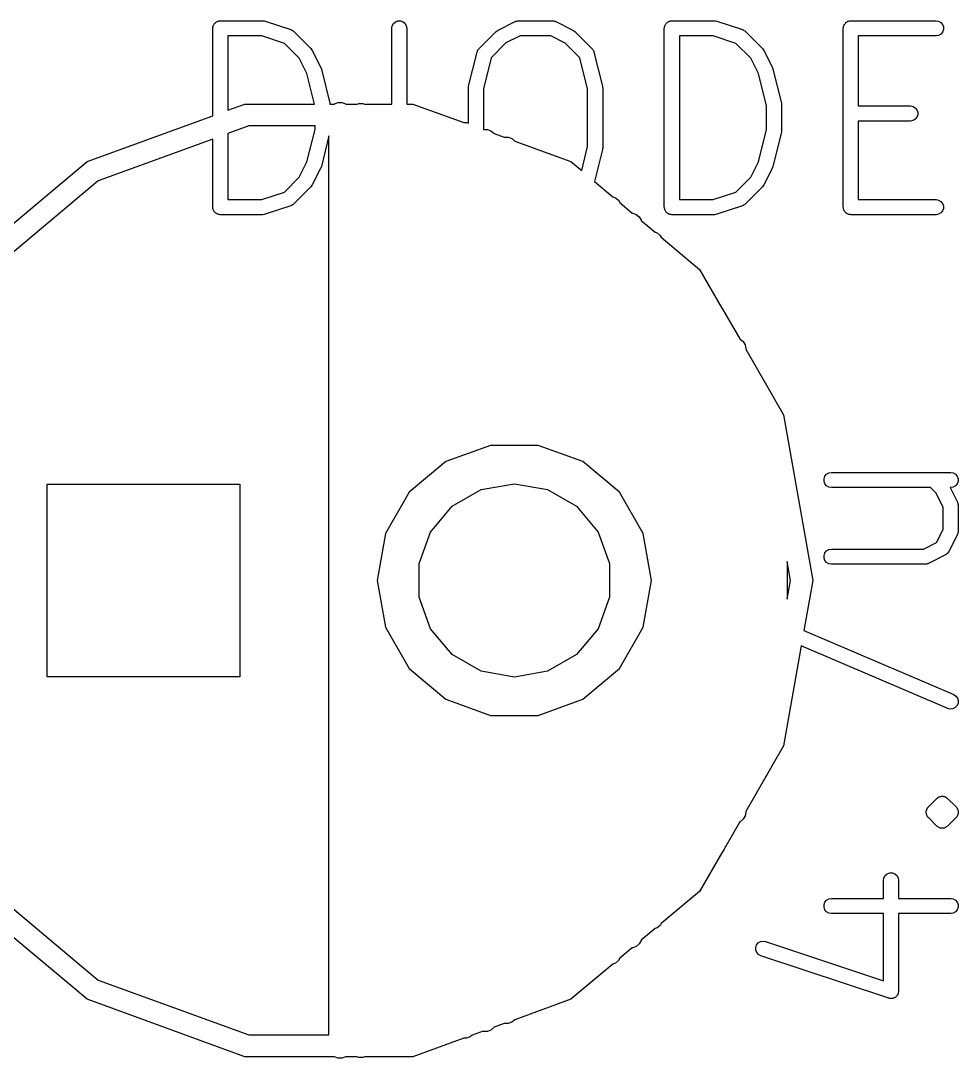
# Model space of a CAD drawing. Extents: x -2.2 to 75.9, y -81.1 to 9.2.
# Drawn here: x 36.67 to 42.99, y -78.22 to -71.23 of the extents above; entities that cross this region are included whole.
import ezdxf

# ---------------------------------------------------------------- set-up
doc = ezdxf.new("R2010")
doc.units = 0
doc.header["$MEASUREMENT"] = 0
doc.layers.add('BLACK', color=7, linetype='CONTINUOUS')

msp = doc.modelspace()

# ---------------------------------------------------------------- linework, layer by layer
at = {"layer": 'Black'}
for p, q in [((37.9846, -71.2371), (37.9885, -71.2349)), ((37.9885, -71.2349), (37.9919, -71.2321)), ((37.9919, -71.2321), (37.996, -71.2305)), ((37.996, -71.2305), (37.9999, -71.2283)), ((37.9999, -71.2283), (38.0043, -71.2275)), ((38.0043, -71.2275), (38.0084, -71.226)), ((38.0084, -71.226), (38.0129, -71.226)), ((38.0129, -71.226), (38.0173, -71.2252)), ((38.0173, -71.2252), (38.3045, -71.2252)), ((38.3045, -71.2252), (38.3125, -71.2267)), ((38.3125, -71.2267), (38.3206, -71.2279)), ((38.3206, -71.2279), (38.4929, -71.2853)), ((39.1848, -71.2434), (39.1984, -71.2321)), ((39.1984, -71.2321), (39.2149, -71.226)), ((39.2149, -71.226), (39.2326, -71.226)), ((39.2326, -71.226), (39.2492, -71.2321)), ((39.2492, -71.2321), (39.2627, -71.2434)), ((39.8905, -71.2881), (40.0054, -71.2306)), ((40.0054, -71.2306), (40.0082, -71.2298)), ((40.0082, -71.2298), (40.0107, -71.2283)), ((40.0107, -71.2283), (40.0166, -71.2273)), ((40.0166, -71.2273), (40.0223, -71.2256)), ((40.0223, -71.2256), (40.0252, -71.2258)), ((40.0252, -71.2258), (40.0281, -71.2252)), ((40.0281, -71.2252), (40.2579, -71.2252)), ((40.2579, -71.2252), (40.2608, -71.2258)), ((40.2608, -71.2258), (40.2637, -71.2256)), ((40.2637, -71.2256), (40.2694, -71.2273)), ((40.2694, -71.2273), (40.2753, -71.2283)), ((40.2753, -71.2283), (40.2778, -71.2298)), ((40.2778, -71.2298), (40.2806, -71.2306)), ((40.2806, -71.2306), (40.3955, -71.2881)), ((41.0296, -71.2371), (41.0334, -71.2349)), ((41.0334, -71.2349), (41.0368, -71.2321)), ((41.0368, -71.2321), (41.041, -71.2305)), ((41.041, -71.2305), (41.0449, -71.2283)), ((41.0449, -71.2283), (41.0492, -71.2275)), ((41.0492, -71.2275), (41.0534, -71.226)), ((41.0534, -71.226), (41.0579, -71.226)), ((41.0579, -71.226), (41.0622, -71.2252)), ((41.0622, -71.2252), (41.3495, -71.2252)), ((41.3495, -71.2252), (41.3575, -71.2267)), ((41.3575, -71.2267), (41.3656, -71.2279)), ((41.3656, -71.2279), (41.5379, -71.2853)), ((42.2361, -71.2371), (42.2399, -71.2349)), ((42.2399, -71.2349), (42.2433, -71.2321)), ((42.2433, -71.2321), (42.2475, -71.2305)), ((42.2475, -71.2305), (42.2514, -71.2283)), ((42.2514, -71.2283), (42.2557, -71.2275)), ((42.2557, -71.2275), (42.2599, -71.226)), ((42.2599, -71.226), (42.2644, -71.226)), ((42.2644, -71.226), (42.2687, -71.2252)), ((42.2687, -71.2252), (42.8433, -71.2252)), ((42.8433, -71.2252), (42.8606, -71.2283)), ((42.8606, -71.2283), (42.8759, -71.2371)), ((37.9665, -71.276), (37.9672, -71.2717)), ((37.9665, -71.8661), (37.9665, -71.276)), ((37.9672, -71.2672), (37.9688, -71.2631)), ((37.9672, -71.2717), (37.9672, -71.2672)), ((37.9688, -71.2631), (37.9695, -71.2587)), ((37.9695, -71.2587), (37.9717, -71.2548)), ((37.9717, -71.2548), (37.9733, -71.2506)), ((37.9733, -71.2506), (37.9761, -71.2472)), ((37.9761, -71.2472), (37.9783, -71.2434)), ((37.9783, -71.2434), (37.9818, -71.2405)), ((37.9818, -71.2405), (37.9846, -71.2371)), ((38.4929, -71.2853), (38.4955, -71.2867)), ((38.4955, -71.2867), (38.4983, -71.2875)), ((38.4983, -71.2875), (38.5032, -71.2909)), ((38.5032, -71.2909), (38.5085, -71.2937)), ((38.5085, -71.2937), (38.5104, -71.2959)), ((38.5104, -71.2959), (38.5128, -71.2976)), ((38.5128, -71.2976), (38.6277, -71.4125)), ((39.173, -71.276), (39.176, -71.2587)), ((39.173, -71.7871), (39.173, -71.276)), ((39.176, -71.2587), (39.1848, -71.2434)), ((39.2627, -71.2434), (39.2715, -71.2587)), ((39.2715, -71.2587), (39.2746, -71.276)), ((39.2746, -71.276), (39.2746, -71.7871)), ((39.7624, -71.4125), (39.8773, -71.2976)), ((39.8773, -71.2976), (39.8839, -71.2929)), ((39.8839, -71.2929), (39.8905, -71.2881)), ((40.3955, -71.2881), (40.4021, -71.2929)), ((40.4021, -71.2929), (40.4087, -71.2976)), ((40.4087, -71.2976), (40.5236, -71.4125)), ((41.0114, -71.276), (41.0122, -71.2717)), ((41.0114, -72.4825), (41.0114, -71.276)), ((41.0122, -71.2672), (41.0137, -71.2631)), ((41.0122, -71.2717), (41.0122, -71.2672)), ((41.0137, -71.2631), (41.0145, -71.2587)), ((41.0145, -71.2587), (41.0167, -71.2548)), ((41.0167, -71.2548), (41.0182, -71.2506)), ((41.0182, -71.2506), (41.0211, -71.2472)), ((41.0211, -71.2472), (41.0233, -71.2434)), ((41.0233, -71.2434), (41.0267, -71.2405)), ((41.0267, -71.2405), (41.0296, -71.2371)), ((41.5379, -71.2853), (41.5405, -71.2867)), ((41.5405, -71.2867), (41.5433, -71.2875)), ((41.5433, -71.2875), (41.5482, -71.2909)), ((41.5482, -71.2909), (41.5534, -71.2937)), ((41.5534, -71.2937), (41.5554, -71.2959)), ((41.5554, -71.2959), (41.5578, -71.2976)), ((41.5578, -71.2976), (41.6727, -71.4125)), ((42.2179, -71.276), (42.2187, -71.2717)), ((42.2179, -72.4825), (42.2179, -71.276)), ((42.2187, -71.2672), (42.2202, -71.2631)), ((42.2187, -71.2717), (42.2187, -71.2672)), ((42.2202, -71.2631), (42.221, -71.2587)), ((42.221, -71.2587), (42.2232, -71.2548)), ((42.2232, -71.2548), (42.2247, -71.2506)), ((42.2247, -71.2506), (42.2276, -71.2472)), ((42.2276, -71.2472), (42.2298, -71.2434)), ((42.2298, -71.2434), (42.2332, -71.2405)), ((42.2332, -71.2405), (42.2361, -71.2371)), ((42.8759, -71.2371), (42.8873, -71.2506)), ((42.8873, -71.3014), (42.8759, -71.315)), ((42.8873, -71.2506), (42.8933, -71.2672)), ((42.8933, -71.2849), (42.8873, -71.3014)), ((42.8933, -71.2672), (42.8933, -71.2849)), ((38.0681, -71.3268), (38.0681, -71.8291)), ((38.2963, -71.3268), (38.0681, -71.3268)), ((38.4494, -71.3779), (38.2963, -71.3268)), ((39.9433, -71.3752), (39.8442, -71.4744)), ((40.0401, -71.3268), (39.9433, -71.3752)), ((40.2459, -71.3268), (40.0401, -71.3268)), ((40.3427, -71.3753), (40.2459, -71.3268)), ((40.4418, -71.4744), (40.3427, -71.3753)), ((41.113, -71.3268), (41.113, -72.4317)), ((41.3413, -71.3268), (41.113, -71.3268)), ((41.4944, -71.3779), (41.3413, -71.3268)), ((42.8433, -71.3268), (42.3195, -71.3268)), ((42.3195, -71.3268), (42.3195, -71.7998)), ((42.8606, -71.3238), (42.8433, -71.3268)), ((42.8759, -71.315), (42.8606, -71.3238)), ((38.55, -71.4785), (38.4494, -71.3779)), ((38.6277, -71.4125), (38.6324, -71.4192)), ((38.6324, -71.4192), (38.6372, -71.4257)), ((38.6372, -71.4257), (38.6947, -71.5406)), ((39.6916, -71.6659), (39.749, -71.4361)), ((39.749, -71.4361), (39.751, -71.4316)), ((39.751, -71.4316), (39.7522, -71.4269)), ((39.7522, -71.4269), (39.7545, -71.4236)), ((39.7545, -71.4236), (39.7562, -71.42)), ((39.7562, -71.42), (39.7596, -71.4165)), ((39.7596, -71.4165), (39.7624, -71.4125)), ((40.5236, -71.4125), (40.5264, -71.4165)), ((40.5264, -71.4165), (40.5298, -71.42)), ((40.5298, -71.42), (40.5314, -71.4236)), ((40.5314, -71.4236), (40.5338, -71.4269)), ((40.5338, -71.4269), (40.535, -71.4316)), ((40.535, -71.4316), (40.537, -71.4361)), ((40.537, -71.4361), (40.5944, -71.6659)), ((41.595, -71.4785), (41.4944, -71.3779)), ((41.6727, -71.4125), (41.6774, -71.4192)), ((41.6774, -71.4192), (41.6822, -71.4257)), ((41.6822, -71.4257), (41.7397, -71.5406)), ((38.6013, -71.581), (38.55, -71.4785)), ((39.8442, -71.4744), (39.7916, -71.6845)), ((40.4944, -71.6845), (40.4418, -71.4744)), ((41.6463, -71.581), (41.595, -71.4785)), ((38.6528, -71.7871), (38.6013, -71.581)), ((38.6947, -71.5406), (38.6963, -71.5459)), ((38.6963, -71.5459), (38.6985, -71.551)), ((38.6985, -71.551), (38.756, -71.7808)), ((41.7009, -71.7994), (41.6463, -71.581)), ((41.7397, -71.5406), (41.7412, -71.5459)), ((41.7412, -71.5459), (41.7435, -71.551)), ((41.7435, -71.551), (41.8009, -71.7808)), ((39.69, -71.6782), (39.6911, -71.6721)), ((39.69, -71.9165), (39.69, -71.6782)), ((39.6911, -71.6721), (39.6916, -71.6659)), ((39.7916, -71.6845), (39.7916, -71.9583)), ((40.4944, -72.0741), (40.4944, -71.6845)), ((40.5944, -71.6659), (40.5949, -71.6721)), ((40.5949, -71.6721), (40.596, -71.6782)), ((40.596, -71.6782), (40.596, -72.0804)), ((38.0681, -71.8291), (38.1835, -71.7871)), ((38.1835, -71.7871), (38.6528, -71.7871)), ((38.756, -71.7808), (38.7564, -71.787)), ((38.7564, -71.787), (38.7564, -71.7871)), ((38.7564, -71.7871), (38.7863, -71.7871)), ((38.7863, -71.7871), (38.7875, -71.786)), ((38.7875, -71.786), (38.812, -71.7771)), ((38.812, -71.7771), (38.838, -71.7771)), ((38.838, -71.7771), (38.8625, -71.786)), ((38.8625, -71.786), (38.8637, -71.7871)), ((38.8637, -71.7871), (38.9412, -71.7871)), ((38.9412, -71.7871), (38.952, -71.7831)), ((38.952, -71.7831), (38.978, -71.7831)), ((38.978, -71.7831), (38.9888, -71.7871)), ((38.9888, -71.7871), (39.173, -71.7871)), ((39.2746, -71.7871), (39.3165, -71.7871)), ((39.3165, -71.7871), (39.6602, -71.9121)), ((41.8009, -71.7808), (41.8014, -71.787)), ((41.8014, -71.787), (41.8025, -71.7931)), ((41.8025, -71.7931), (41.8025, -71.9655)), ((37.1187, -72.1746), (37.9665, -71.8661)), ((41.7009, -71.9592), (41.7009, -71.7994)), ((42.3195, -71.7998), (42.6709, -71.7998)), ((42.6709, -71.7998), (42.6883, -71.8028)), ((42.6883, -71.8028), (42.7036, -71.8117)), ((42.7036, -71.8117), (42.7149, -71.8252)), ((42.7149, -71.8252), (42.7209, -71.8417)), ((42.7209, -71.8594), (42.7149, -71.876)), ((42.7209, -71.8417), (42.7209, -71.8594)), ((38.2095, -71.9348), (38.0681, -71.9863)), ((38.6559, -71.9348), (38.2095, -71.9348)), ((38.6559, -71.9592), (38.6559, -71.9348)), ((39.6602, -71.9121), (39.678, -71.9121)), ((39.678, -71.9121), (39.69, -71.9165)), ((42.6709, -71.9014), (42.3195, -71.9014)), ((42.3195, -71.9014), (42.3195, -72.4317)), ((42.6883, -71.8983), (42.6709, -71.9014)), ((42.7036, -71.8895), (42.6883, -71.8983)), ((42.7149, -71.876), (42.7036, -71.8895)), ((38.0681, -71.9863), (38.0681, -72.4317)), ((38.6013, -72.1776), (38.6559, -71.9592)), ((38.75, -72.0017), (38.6985, -72.2076)), ((38.75, -78.0652), (38.75, -72.0017)), ((39.7916, -71.9583), (39.792, -71.9581)), ((39.792, -71.9581), (39.818, -71.9581)), ((39.818, -71.9581), (39.8425, -71.967)), ((39.8425, -71.967), (39.8625, -71.9838)), ((39.8625, -71.9838), (39.8639, -71.9863)), ((39.8639, -71.9863), (39.9322, -72.0111)), ((41.6463, -72.1776), (41.7009, -71.9592)), ((41.8009, -71.9778), (41.7435, -72.2076)), ((41.8014, -71.9716), (41.8009, -71.9778)), ((41.8025, -71.9655), (41.8014, -71.9716)), ((37.9665, -72.0233), (37.1938, -72.3045)), ((37.9665, -72.4825), (37.9665, -72.0233)), ((39.9322, -72.0111), (39.958, -72.0111)), ((39.958, -72.0111), (39.9825, -72.02)), ((39.9825, -72.02), (40.0023, -72.0367)), ((40.0023, -72.0367), (40.3813, -72.1746)), ((40.454, -72.2356), (40.4944, -72.0741)), ((40.5944, -72.0927), (40.5406, -72.3083)), ((40.5949, -72.0865), (40.5944, -72.0927)), ((40.596, -72.0804), (40.5949, -72.0865)), ((36.2508, -72.9029), (37.1187, -72.1746)), ((38.55, -72.2801), (38.6013, -72.1776)), ((38.6963, -72.2127), (38.6947, -72.218)), ((38.6985, -72.2076), (38.6963, -72.2127)), ((40.3813, -72.1746), (40.454, -72.2356)), ((41.595, -72.2801), (41.6463, -72.1776)), ((41.7412, -72.2127), (41.7397, -72.218)), ((41.7435, -72.2076), (41.7412, -72.2127)), ((38.4494, -72.3807), (38.55, -72.2801)), ((38.6947, -72.218), (38.6372, -72.3329)), ((41.4944, -72.3807), (41.595, -72.2801)), ((41.7397, -72.218), (41.6822, -72.3329)), ((37.1938, -72.3045), (36.3657, -72.9993)), ((38.6277, -72.3461), (38.5128, -72.461)), ((38.6324, -72.3394), (38.6277, -72.3461)), ((38.6372, -72.3329), (38.6324, -72.3394)), ((40.5406, -72.3083), (40.665, -72.4127)), ((41.6727, -72.3461), (41.5578, -72.461)), ((41.6774, -72.3394), (41.6727, -72.3461)), ((41.6822, -72.3329), (41.6774, -72.3394)), ((38.2963, -72.4317), (38.4494, -72.3807)), ((40.665, -72.4127), (40.6825, -72.419)), ((40.6825, -72.419), (40.7025, -72.4358)), ((41.3413, -72.4317), (41.4944, -72.3807)), ((37.9672, -72.4869), (37.9665, -72.4825)), ((37.9672, -72.4914), (37.9672, -72.4869)), ((37.9688, -72.4955), (37.9672, -72.4914)), ((37.9695, -72.4999), (37.9688, -72.4955)), ((38.0681, -72.4317), (38.2963, -72.4317)), ((38.4929, -72.4733), (38.3206, -72.5307)), ((38.4955, -72.4719), (38.4929, -72.4733)), ((38.4983, -72.4711), (38.4955, -72.4719)), ((38.5032, -72.4677), (38.4983, -72.4711)), ((38.5085, -72.4649), (38.5032, -72.4677)), ((38.5104, -72.4627), (38.5085, -72.4649)), ((38.5128, -72.461), (38.5104, -72.4627)), ((40.7025, -72.4358), (40.7118, -72.4519)), ((40.7118, -72.4519), (40.7954, -72.5221)), ((41.0122, -72.4869), (41.0114, -72.4825)), ((41.0122, -72.4914), (41.0122, -72.4869)), ((41.0137, -72.4955), (41.0122, -72.4914)), ((41.0145, -72.4999), (41.0137, -72.4955)), ((41.113, -72.4317), (41.3413, -72.4317)), ((41.5379, -72.4733), (41.3656, -72.5307)), ((41.5405, -72.4719), (41.5379, -72.4733)), ((41.5433, -72.4711), (41.5405, -72.4719)), ((41.5482, -72.4677), (41.5433, -72.4711)), ((41.5534, -72.4649), (41.5482, -72.4677)), ((41.5554, -72.4627), (41.5534, -72.4649)), ((41.5578, -72.461), (41.5554, -72.4627)), ((42.2187, -72.4869), (42.2179, -72.4825)), ((42.2187, -72.4914), (42.2187, -72.4869)), ((42.2202, -72.4955), (42.2187, -72.4914)), ((42.221, -72.4999), (42.2202, -72.4955)), ((42.3195, -72.4317), (42.8433, -72.4317)), ((42.8433, -72.4317), (42.8606, -72.4348)), ((42.8606, -72.4348), (42.8759, -72.4436)), ((42.8759, -72.4436), (42.8873, -72.4571)), ((42.8873, -72.4571), (42.8933, -72.4737)), ((42.8933, -72.4914), (42.8873, -72.5079)), ((42.8933, -72.4737), (42.8933, -72.4914)), ((37.9717, -72.5038), (37.9695, -72.4999)), ((37.9733, -72.5079), (37.9717, -72.5038)), ((37.9761, -72.5114), (37.9733, -72.5079)), ((37.9783, -72.5152), (37.9761, -72.5114)), ((37.9818, -72.5181), (37.9783, -72.5152)), ((37.9846, -72.5215), (37.9818, -72.5181)), ((37.9885, -72.5237), (37.9846, -72.5215)), ((37.9919, -72.5265), (37.9885, -72.5237)), ((37.996, -72.5281), (37.9919, -72.5265)), ((37.9999, -72.5303), (37.996, -72.5281)), ((38.0043, -72.5311), (37.9999, -72.5303)), ((38.0084, -72.5326), (38.0043, -72.5311)), ((38.0129, -72.5326), (38.0084, -72.5326)), ((38.0173, -72.5333), (38.0129, -72.5326)), ((38.3045, -72.5333), (38.0173, -72.5333)), ((38.3125, -72.5319), (38.3045, -72.5333)), ((38.3206, -72.5307), (38.3125, -72.5319)), ((40.7954, -72.5221), (40.798, -72.5221)), ((40.798, -72.5221), (40.8225, -72.531)), ((40.8225, -72.531), (40.8425, -72.5478)), ((40.8425, -72.5478), (40.8555, -72.5703)), ((41.0167, -72.5038), (41.0145, -72.4999)), ((41.0182, -72.5079), (41.0167, -72.5038)), ((41.0211, -72.5114), (41.0182, -72.5079)), ((41.0233, -72.5152), (41.0211, -72.5114)), ((41.0267, -72.5181), (41.0233, -72.5152)), ((41.0296, -72.5215), (41.0267, -72.5181)), ((41.0334, -72.5237), (41.0296, -72.5215)), ((41.0368, -72.5265), (41.0334, -72.5237)), ((41.041, -72.5281), (41.0368, -72.5265)), ((41.0449, -72.5303), (41.041, -72.5281)), ((41.0492, -72.5311), (41.0449, -72.5303)), ((41.0534, -72.5326), (41.0492, -72.5311)), ((41.0579, -72.5326), (41.0534, -72.5326)), ((41.0622, -72.5333), (41.0579, -72.5326)), ((41.3495, -72.5333), (41.0622, -72.5333)), ((41.3575, -72.5319), (41.3495, -72.5333)), ((41.3656, -72.5307), (41.3575, -72.5319)), ((42.2232, -72.5038), (42.221, -72.4999)), ((42.2247, -72.5079), (42.2232, -72.5038)), ((42.2276, -72.5114), (42.2247, -72.5079)), ((42.2298, -72.5152), (42.2276, -72.5114)), ((42.2332, -72.5181), (42.2298, -72.5152)), ((42.2361, -72.5215), (42.2332, -72.5181)), ((42.2399, -72.5237), (42.2361, -72.5215)), ((42.2433, -72.5265), (42.2399, -72.5237)), ((42.2475, -72.5281), (42.2433, -72.5265)), ((42.2514, -72.5303), (42.2475, -72.5281)), ((42.2557, -72.5311), (42.2514, -72.5303)), ((42.2599, -72.5326), (42.2557, -72.5311)), ((42.2644, -72.5326), (42.2599, -72.5326)), ((42.2687, -72.5333), (42.2644, -72.5326)), ((42.8433, -72.5333), (42.2687, -72.5333)), ((42.8606, -72.5303), (42.8433, -72.5333)), ((42.8759, -72.5215), (42.8606, -72.5303)), ((42.8873, -72.5079), (42.8759, -72.5215)), ((40.8555, -72.5703), (40.8559, -72.5729)), ((40.8559, -72.5729), (40.9493, -72.6512)), ((40.9493, -72.6512), (40.9625, -72.656)), ((40.9625, -72.656), (40.9825, -72.6728)), ((40.9825, -72.6728), (40.9895, -72.685)), ((40.9895, -72.685), (41.2492, -72.9029)), ((41.2492, -72.9029), (41.3996, -73.1634)), ((41.3996, -73.1634), (41.4025, -73.1658)), ((41.4025, -73.1658), (41.4155, -73.1883)), ((41.4155, -73.1883), (41.4161, -73.192)), ((41.4161, -73.192), (41.5194, -73.3709)), ((41.5194, -73.3709), (41.5225, -73.372)), ((41.5225, -73.372), (41.5425, -73.3888)), ((41.5425, -73.3888), (41.5555, -73.4113)), ((41.5555, -73.4113), (41.56, -73.437)), ((41.56, -73.437), (41.56, -73.4412)), ((41.56, -73.4412), (41.8157, -73.8842)), ((41.8157, -73.8842), (42.0125, -75)), ((39.8394, -74.0891), (39.5375, -74.1989)), ((40.1606, -74.0891), (39.8394, -74.0891)), ((40.4625, -74.1989), (40.1606, -74.0891)), ((39.5375, -74.1989), (39.2914, -74.4054)), ((40.7086, -74.4054), (40.4625, -74.1989)), ((42.0882, -74.3142), (42.0942, -74.2976)), ((42.0882, -74.3319), (42.0882, -74.3142)), ((42.0942, -74.2976), (42.1056, -74.2841)), ((42.1056, -74.2841), (42.1208, -74.2753)), ((42.1208, -74.2753), (42.1382, -74.2722)), ((42.1382, -74.2722), (42.9425, -74.2722)), ((42.9425, -74.2722), (42.9599, -74.2753)), ((42.9599, -74.2753), (42.9752, -74.2841)), ((42.9752, -74.2841), (42.9865, -74.2976)), ((42.9865, -74.2976), (42.9926, -74.3142)), ((42.9926, -74.3142), (42.9926, -74.3319)), ((36.85, -75.65), (36.85, -74.35)), ((36.85, -74.35), (38.15, -74.35)), ((38.15, -74.35), (38.15, -75.65)), ((39.7768, -74.3869), (40, -74.3475)), ((40, -74.3475), (40.2232, -74.3869)), ((42.0942, -74.3484), (42.0882, -74.3319)), ((42.1056, -74.362), (42.0942, -74.3484)), ((42.1208, -74.3708), (42.1056, -74.362)), ((42.1382, -74.3738), (42.1208, -74.3708)), ((42.8066, -74.3738), (42.1382, -74.3738)), ((42.8433, -74.4106), (42.8066, -74.3738)), ((42.9425, -74.3738), (42.9386, -74.3738)), ((42.9386, -74.3738), (42.988, -74.4727)), ((42.9599, -74.3708), (42.9425, -74.3738)), ((42.9752, -74.362), (42.9599, -74.3708)), ((42.9865, -74.3484), (42.9752, -74.362)), ((42.9926, -74.3319), (42.9865, -74.3484)), ((39.2914, -74.4054), (39.1308, -74.6836)), ((39.5806, -74.5002), (39.7768, -74.3869)), ((40.2232, -74.3869), (40.4194, -74.5002)), ((40.8692, -74.6836), (40.7086, -74.4054)), ((42.8917, -74.5074), (42.8433, -74.4106)), ((39.4349, -74.6738), (39.5806, -74.5002)), ((40.4194, -74.5002), (40.5651, -74.6738)), ((42.8917, -74.6558), (42.8917, -74.5074)), ((42.988, -74.4727), (42.9888, -74.4755)), ((42.9888, -74.4755), (42.9903, -74.478)), ((42.9903, -74.478), (42.9913, -74.4839)), ((42.9913, -74.4839), (42.993, -74.4896)), ((42.993, -74.4896), (42.9928, -74.4925)), ((42.9928, -74.4925), (42.9933, -74.4954)), ((42.9933, -74.4954), (42.9933, -74.6678)), ((42.8472, -74.7448), (42.8917, -74.6558)), ((39.1308, -74.6836), (39.075, -75)), ((39.3574, -74.8867), (39.4349, -74.6738)), ((40.5651, -74.6738), (40.6426, -74.8867)), ((40.925, -75), (40.8692, -74.6836)), ((42.988, -74.6905), (42.9305, -74.8054)), ((42.9888, -74.6877), (42.988, -74.6905)), ((42.9903, -74.6851), (42.9888, -74.6877)), ((42.9913, -74.6793), (42.9903, -74.6851)), ((42.993, -74.6736), (42.9913, -74.6793)), ((42.9933, -74.6678), (42.9928, -74.6706)), ((42.9928, -74.6706), (42.993, -74.6736)), ((42.0942, -74.8147), (42.1056, -74.8012)), ((42.1056, -74.8012), (42.1208, -74.7924)), ((42.1208, -74.7924), (42.1382, -74.7893)), ((42.1382, -74.7893), (42.7582, -74.7893)), ((42.7582, -74.7893), (42.8472, -74.7448)), ((42.9305, -74.8054), (42.9261, -74.8114)), ((41.8625, -75), (41.84, -74.8724)), ((41.84, -74.8724), (41.84, -75.1276)), ((42.0882, -74.8313), (42.0942, -74.8147)), ((42.0882, -74.8489), (42.0882, -74.8313)), ((42.0942, -74.8655), (42.0882, -74.8489)), ((42.1056, -74.879), (42.0942, -74.8655)), ((42.9078, -74.8281), (42.7929, -74.8856)), ((42.9138, -74.8237), (42.9078, -74.8281)), ((42.92, -74.8196), (42.9138, -74.8237)), ((42.9209, -74.8184), (42.92, -74.8196)), ((42.922, -74.8176), (42.9209, -74.8184)), ((42.9261, -74.8114), (42.922, -74.8176)), ((39.3574, -75.1133), (39.3574, -74.8867)), ((40.6426, -74.8867), (40.6426, -75.1133)), ((42.1208, -74.8879), (42.1056, -74.879)), ((42.1382, -74.8909), (42.1208, -74.8879)), ((42.7702, -74.8909), (42.1382, -74.8909)), ((42.7731, -74.8904), (42.7702, -74.8909)), ((42.776, -74.8906), (42.7731, -74.8904)), ((42.7817, -74.8889), (42.776, -74.8906)), ((42.7876, -74.8879), (42.7817, -74.8889)), ((42.7901, -74.8864), (42.7876, -74.8879)), ((42.7929, -74.8856), (42.7901, -74.8864)), ((39.075, -75), (39.1308, -75.3164)), ((40.8692, -75.3164), (40.925, -75)), ((41.84, -75.1276), (41.8625, -75)), ((42.0125, -75), (41.953, -75.3374)), ((39.4349, -75.3262), (39.3574, -75.1133)), ((40.6426, -75.1133), (40.5651, -75.3262)), ((39.1308, -75.3164), (39.2914, -75.5946)), ((39.5806, -75.4998), (39.4349, -75.3262)), ((40.5651, -75.3262), (40.4194, -75.4998)), ((40.7086, -75.5946), (40.8692, -75.3164)), ((41.953, -75.3374), (42.9626, -75.7701)), ((39.7768, -75.6131), (39.5806, -75.4998)), ((40.4194, -75.4998), (40.2232, -75.6131)), ((41.9349, -75.4402), (41.8157, -76.1158)), ((42.9225, -75.8635), (41.9349, -75.4402)), ((39.2914, -75.5946), (39.5375, -75.8011)), ((40, -75.6525), (39.7768, -75.6131)), ((40.2232, -75.6131), (40, -75.6525)), ((40.4625, -75.8011), (40.7086, -75.5946)), ((38.15, -75.65), (36.85, -75.65)), ((42.9626, -75.7701), (42.9773, -75.7798)), ((42.9773, -75.7798), (42.9879, -75.7939)), ((39.5375, -75.8011), (39.8394, -75.9109)), ((40.1606, -75.9109), (40.4625, -75.8011)), ((42.9851, -75.8446), (42.973, -75.8575)), ((42.992, -75.8284), (42.9851, -75.8446)), ((42.9879, -75.7939), (42.993, -75.8108)), ((42.993, -75.8108), (42.992, -75.8284)), ((39.8394, -75.9109), (40.1606, -75.9109)), ((42.9397, -75.8675), (42.9225, -75.8635)), ((42.9572, -75.8654), (42.9397, -75.8675)), ((42.973, -75.8575), (42.9572, -75.8654)), ((41.8157, -76.1158), (41.56, -76.5588)), ((42.7917, -76.5278), (42.8492, -76.4703)), ((42.8492, -76.4703), (42.8528, -76.4678)), ((42.8528, -76.4678), (42.856, -76.4646)), ((42.856, -76.4646), (42.86, -76.4627)), ((42.86, -76.4627), (42.8636, -76.4602)), ((42.8636, -76.4602), (42.8679, -76.459)), ((42.8679, -76.459), (42.8719, -76.4572)), ((42.8719, -76.4572), (42.8764, -76.4568)), ((42.8764, -76.4568), (42.8807, -76.4556)), ((42.8807, -76.4556), (42.8851, -76.456)), ((42.8851, -76.456), (42.8895, -76.4556)), ((42.8895, -76.4556), (42.8938, -76.4568)), ((42.8938, -76.4568), (42.8982, -76.4572)), ((42.8982, -76.4572), (42.9023, -76.459)), ((42.9023, -76.459), (42.9066, -76.4602)), ((42.9066, -76.4602), (42.9102, -76.4627)), ((42.9102, -76.4627), (42.9142, -76.4646)), ((42.9142, -76.4646), (42.9174, -76.4678)), ((42.9174, -76.4678), (42.921, -76.4703)), ((42.921, -76.4703), (42.9785, -76.5278)), ((42.7776, -76.5549), (42.7784, -76.5528)), ((42.7784, -76.5528), (42.7786, -76.5505)), ((42.7786, -76.5505), (42.7805, -76.5465)), ((42.7805, -76.5465), (42.7816, -76.5422)), ((42.7816, -76.5422), (42.7829, -76.5404)), ((42.7829, -76.5404), (42.7836, -76.5383)), ((42.7836, -76.5383), (42.7851, -76.5366)), ((42.7851, -76.5366), (42.786, -76.5346)), ((42.786, -76.5346), (42.7892, -76.5314)), ((42.7892, -76.5314), (42.7917, -76.5278)), ((42.9785, -76.5278), (42.981, -76.5314)), ((42.981, -76.5314), (42.9842, -76.5346)), ((42.9842, -76.5346), (42.9851, -76.5366)), ((42.9851, -76.5366), (42.9865, -76.5383)), ((42.9865, -76.5383), (42.9873, -76.5404)), ((42.9873, -76.5404), (42.9886, -76.5422)), ((42.9886, -76.5422), (42.9897, -76.5465)), ((42.9897, -76.5465), (42.9916, -76.5505)), ((42.9916, -76.5505), (42.9918, -76.5528)), ((42.9918, -76.5528), (42.9926, -76.5549)), ((41.5425, -76.6112), (41.5225, -76.628)), ((41.5555, -76.5887), (41.5425, -76.6112)), ((41.56, -76.563), (41.5555, -76.5887)), ((41.56, -76.5588), (41.56, -76.563)), ((42.777, -76.5593), (42.7776, -76.5571)), ((42.7774, -76.5637), (42.777, -76.5593)), ((42.777, -76.5681), (42.7774, -76.5637)), ((42.7776, -76.5703), (42.777, -76.5681)), ((42.7776, -76.5571), (42.7776, -76.5549)), ((42.7776, -76.5725), (42.7776, -76.5703)), ((42.7784, -76.5746), (42.7776, -76.5725)), ((42.7786, -76.5768), (42.7784, -76.5746)), ((42.7805, -76.5809), (42.7786, -76.5768)), ((42.7816, -76.5852), (42.7805, -76.5809)), ((42.7829, -76.587), (42.7816, -76.5852)), ((42.7836, -76.5891), (42.7829, -76.587)), ((42.7851, -76.5908), (42.7836, -76.5891)), ((42.786, -76.5928), (42.7851, -76.5908)), ((42.7892, -76.596), (42.786, -76.5928)), ((42.7917, -76.5996), (42.7892, -76.596)), ((42.8492, -76.6571), (42.7917, -76.5996)), ((42.9785, -76.5996), (42.921, -76.6571)), ((42.981, -76.596), (42.9785, -76.5996)), ((42.9842, -76.5928), (42.981, -76.596)), ((42.9851, -76.5908), (42.9842, -76.5928)), ((42.9865, -76.5891), (42.9851, -76.5908)), ((42.9873, -76.587), (42.9865, -76.5891)), ((42.9886, -76.5852), (42.9873, -76.587)), ((42.9897, -76.5809), (42.9886, -76.5852)), ((42.9916, -76.5768), (42.9897, -76.5809)), ((42.9918, -76.5746), (42.9916, -76.5768)), ((42.9926, -76.5725), (42.9918, -76.5746)), ((42.9926, -76.5549), (42.9926, -76.5571)), ((42.9926, -76.5571), (42.9932, -76.5593)), ((42.9932, -76.5681), (42.9926, -76.5703)), ((42.9926, -76.5703), (42.9926, -76.5725)), ((42.9932, -76.5593), (42.9928, -76.5637)), ((42.9928, -76.5637), (42.9932, -76.5681)), ((41.5194, -76.6291), (41.4161, -76.808)), ((41.5225, -76.628), (41.5194, -76.6291)), ((42.8528, -76.6596), (42.8492, -76.6571)), ((42.856, -76.6628), (42.8528, -76.6596)), ((42.86, -76.6646), (42.856, -76.6628)), ((42.8636, -76.6672), (42.86, -76.6646)), ((42.8679, -76.6683), (42.8636, -76.6672)), ((42.8719, -76.6702), (42.8679, -76.6683)), ((42.8764, -76.6706), (42.8719, -76.6702)), ((42.8807, -76.6717), (42.8764, -76.6706)), ((42.8851, -76.6714), (42.8807, -76.6717)), ((42.8895, -76.6717), (42.8851, -76.6714)), ((42.8938, -76.6706), (42.8895, -76.6717)), ((42.8982, -76.6702), (42.8938, -76.6706)), ((42.9023, -76.6683), (42.8982, -76.6702)), ((42.9066, -76.6672), (42.9023, -76.6683)), ((42.9102, -76.6646), (42.9066, -76.6672)), ((42.9142, -76.6628), (42.9102, -76.6646)), ((42.9174, -76.6596), (42.9142, -76.6628)), ((42.921, -76.6571), (42.9174, -76.6596)), ((41.4025, -76.8342), (41.3996, -76.8366)), ((41.4155, -76.8117), (41.4025, -76.8342)), ((41.4161, -76.808), (41.4155, -76.8117)), ((41.3996, -76.8366), (41.2492, -77.0971)), ((42.515, -76.9793), (42.5316, -76.9733)), ((42.5316, -76.9733), (42.5492, -76.9733)), ((42.5492, -76.9733), (42.5658, -76.9793)), ((36.3657, -77.0007), (37.1938, -77.6955)), ((42.4896, -77.0233), (42.4926, -77.0059)), ((42.4896, -77.1449), (42.4896, -77.0233)), ((42.4926, -77.0059), (42.5015, -76.9907)), ((42.5015, -76.9907), (42.515, -76.9793)), ((42.5658, -76.9793), (42.5793, -76.9907)), ((42.5793, -76.9907), (42.5881, -77.0059)), ((42.5881, -77.0059), (42.5912, -77.0233)), ((42.5912, -77.0233), (42.5912, -77.1449)), ((37.1187, -77.8254), (36.2508, -77.0971)), ((41.2492, -77.0971), (40.9895, -77.315)), ((42.0882, -77.1868), (42.0942, -77.1703)), ((42.0942, -77.1703), (42.1056, -77.1568)), ((42.1056, -77.1568), (42.1208, -77.1479)), ((42.1208, -77.1479), (42.1382, -77.1449)), ((42.1382, -77.1449), (42.4896, -77.1449)), ((42.5912, -77.1449), (42.9425, -77.1449)), ((42.9425, -77.1449), (42.9599, -77.1479)), ((42.9599, -77.1479), (42.9752, -77.1568)), ((42.9752, -77.1568), (42.9865, -77.1703)), ((42.9865, -77.1703), (42.9926, -77.1868)), ((42.0882, -77.2045), (42.0882, -77.1868)), ((42.0942, -77.2211), (42.0882, -77.2045)), ((42.1056, -77.2346), (42.0942, -77.2211)), ((42.1208, -77.2434), (42.1056, -77.2346)), ((42.1382, -77.2465), (42.1208, -77.2434)), ((42.4896, -77.2465), (42.1382, -77.2465)), ((42.4896, -77.6997), (42.4896, -77.2465)), ((42.9425, -77.2465), (42.5912, -77.2465)), ((42.5912, -77.2465), (42.5912, -77.7702)), ((42.9599, -77.2434), (42.9425, -77.2465)), ((42.9752, -77.2346), (42.9599, -77.2434)), ((42.9865, -77.2211), (42.9752, -77.2346)), ((42.9926, -77.2045), (42.9865, -77.2211)), ((42.9926, -77.1868), (42.9926, -77.2045)), ((40.9895, -77.315), (40.9825, -77.3272)), ((40.9493, -77.3488), (40.8559, -77.4271)), ((40.9625, -77.344), (40.9493, -77.3488)), ((40.9825, -77.3272), (40.9625, -77.344)), ((40.8425, -77.4522), (40.8225, -77.469)), ((40.8555, -77.4297), (40.8425, -77.4522)), ((40.8559, -77.4271), (40.8555, -77.4297)), ((41.6283, -77.4755), (41.6339, -77.4587)), ((41.6339, -77.4587), (41.6449, -77.4449)), ((41.6449, -77.4449), (41.6599, -77.4357)), ((41.6599, -77.4357), (41.6772, -77.4321)), ((41.6772, -77.4321), (41.6947, -77.4347)), ((41.6947, -77.4347), (42.4896, -77.6997)), ((40.7954, -77.4779), (40.7118, -77.5481)), ((40.798, -77.4779), (40.7954, -77.4779)), ((40.8225, -77.469), (40.798, -77.4779)), ((41.6288, -77.4931), (41.6283, -77.4755)), ((41.6353, -77.5095), (41.6288, -77.4931)), ((41.647, -77.5227), (41.6353, -77.5095)), ((41.6625, -77.5311), (41.647, -77.5227)), ((42.5243, -77.8184), (41.6625, -77.5311)), ((40.665, -77.5873), (40.3813, -77.8254)), ((40.6825, -77.581), (40.665, -77.5873)), ((40.7025, -77.5642), (40.6825, -77.581)), ((40.7118, -77.5481), (40.7025, -77.5642)), ((37.1938, -77.6955), (38.2095, -78.0652)), ((42.5658, -77.8142), (42.5623, -77.8155)), ((42.5697, -77.8109), (42.5658, -77.8142)), ((42.5741, -77.8082), (42.5697, -77.8109)), ((42.5764, -77.8053), (42.5741, -77.8082)), ((42.5793, -77.8028), (42.5764, -77.8053)), ((42.5819, -77.7984), (42.5793, -77.8028)), ((42.5851, -77.7944), (42.5819, -77.7984)), ((42.5862, -77.7908), (42.5851, -77.7944)), ((42.5881, -77.7876), (42.5862, -77.7908)), ((42.589, -77.7825), (42.5881, -77.7876)), ((42.5906, -77.7776), (42.589, -77.7825)), ((42.5912, -77.7702), (42.5905, -77.7739)), ((42.5905, -77.7739), (42.5906, -77.7776)), ((38.1835, -78.2129), (37.1187, -77.8254)), ((40.3813, -77.8254), (40.0023, -77.9633)), ((42.528, -77.8189), (42.5243, -77.8184)), ((42.5316, -77.8202), (42.528, -77.8189)), ((42.5367, -77.8202), (42.5316, -77.8202)), ((42.5418, -77.821), (42.5367, -77.8202)), ((42.5454, -77.8202), (42.5418, -77.821)), ((42.5492, -77.8202), (42.5454, -77.8202)), ((42.554, -77.8185), (42.5492, -77.8202)), ((42.5591, -77.8174), (42.554, -77.8185)), ((42.5623, -77.8155), (42.5591, -77.8174)), ((39.8625, -78.0162), (39.8425, -78.033)), ((39.8639, -78.0137), (39.8625, -78.0162)), ((39.9322, -77.9889), (39.8639, -78.0137)), ((39.958, -77.9889), (39.9322, -77.9889)), ((39.9825, -77.98), (39.958, -77.9889)), ((40.0023, -77.9633), (39.9825, -77.98)), ((38.2095, -78.0652), (38.75, -78.0652)), ((39.6602, -78.0879), (39.3165, -78.2129)), ((39.678, -78.0879), (39.6602, -78.0879)), ((39.7025, -78.079), (39.678, -78.0879)), ((39.7162, -78.0675), (39.7025, -78.079)), ((39.7893, -78.0409), (39.7162, -78.0675)), ((39.792, -78.0419), (39.7893, -78.0409)), ((39.818, -78.0419), (39.792, -78.0419)), ((39.8425, -78.033), (39.818, -78.0419)), ((38.7863, -78.2129), (38.1835, -78.2129)), ((38.7875, -78.214), (38.7863, -78.2129)), ((38.812, -78.2229), (38.7875, -78.214)), ((38.838, -78.2229), (38.812, -78.2229)), ((38.8625, -78.214), (38.838, -78.2229)), ((38.8637, -78.2129), (38.8625, -78.214)), ((38.9412, -78.2129), (38.8637, -78.2129)), ((38.952, -78.2169), (38.9412, -78.2129)), ((38.978, -78.2169), (38.952, -78.2169)), ((38.9888, -78.2129), (38.978, -78.2169)), ((39.3165, -78.2129), (38.9888, -78.2129))]:
    msp.add_line(p, q, dxfattribs=at)

doc.saveas('drawing.dxf')
